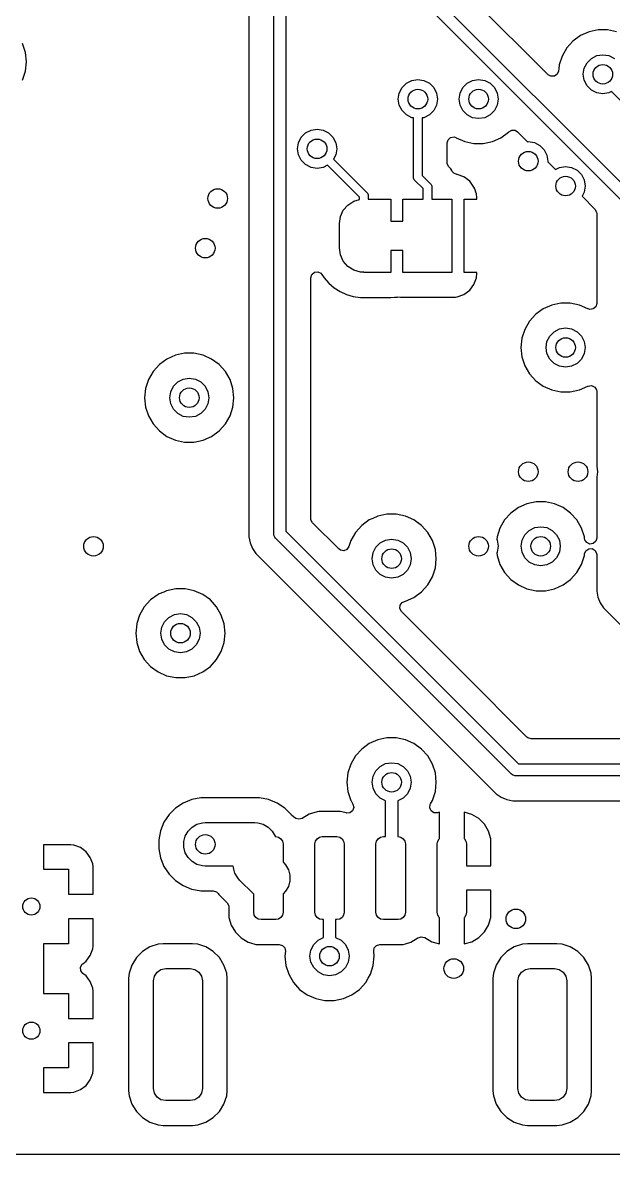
# Model space of a CAD drawing. Extents: x -2.18 to 1.8, y 0.44 to 2.81.
# Drawn here: x -0.247 to 0.228, y 0.435 to 1.347 of the extents above; entities that cross this region are included whole.
import ezdxf

# ---------------------------------------------------------------- set-up
doc = ezdxf.new("R2010")
doc.units = 0
doc.header["$MEASUREMENT"] = 0
doc.layers.add('BLACK', color=7, linetype='CONTINUOUS')

msp = doc.modelspace()

# ---------------------------------------------------------------- linework, layer by layer
at = {"layer": 'BLACK', "linetype": 'CONTINUOUS'}
for p, q in [((-0.00848, 1.4608), (0.24348, 1.20885)), ((0.23508, 1.20333), (-0.01399, 1.4524)), ((-0.04492, 0.935), (-0.04492, 1.41005)), ((-0.03508, 1.41005), (-0.03508, 0.93704)), ((-0.06494, 1.39737), (-0.06494, 0.93254)), ((0.176, 1.30464), (0.11564, 1.365)), ((0.21624, 1.34077), (0.20889, 1.3392)), ((0.22376, 1.34077), (0.21624, 1.34077)), ((0.23111, 1.3392), (0.22376, 1.34077)), ((0.19593, 1.33173), (0.1909, 1.32614)), ((0.20202, 1.33615), (0.19593, 1.33173)), ((0.20889, 1.3392), (0.20202, 1.33615)), ((-0.24482, 1.32248), (-0.24714, 1.32963)), ((-0.24404, 1.315), (-0.24482, 1.32248)), ((0.1909, 1.32614), (0.18714, 1.31963)), ((-0.24482, 1.30752), (-0.24404, 1.315)), ((0.18482, 1.31248), (0.18452, 1.30963)), ((0.18714, 1.31963), (0.18482, 1.31248)), ((0.18482, 1.31248), (0.18482, 1.31248)), ((0.18714, 1.31963), (0.18714, 1.31963)), ((0.20502, 1.30987), (0.20726, 1.31426)), ((0.20726, 1.31426), (0.21074, 1.31774)), ((0.21074, 1.31774), (0.21513, 1.31998)), ((0.21513, 1.31998), (0.22, 1.32075)), ((0.22, 1.32075), (0.22487, 1.31998)), ((0.22487, 1.31998), (0.22926, 1.31774)), ((-0.24714, 1.30037), (-0.24482, 1.30752)), ((0.17826, 1.30336), (0.176, 1.30464)), ((0.181, 1.30346), (0.17826, 1.30336)), ((0.18326, 1.30504), (0.181, 1.30346)), ((0.18431, 1.30758), (0.18326, 1.30504)), ((0.18452, 1.30963), (0.18431, 1.30758)), ((0.20425, 1.305), (0.20502, 1.30987)), ((0.20502, 1.30013), (0.20425, 1.305)), ((0.05614, 1.28987), (0.05838, 1.29426)), ((0.05838, 1.29426), (0.06187, 1.29774)), ((0.06187, 1.29774), (0.06626, 1.29998)), ((0.06626, 1.29998), (0.07112, 1.30075)), ((0.07112, 1.30075), (0.07599, 1.29998)), ((0.07599, 1.29998), (0.08038, 1.29774)), ((0.08038, 1.29774), (0.08386, 1.29426)), ((0.08386, 1.29426), (0.0861, 1.28987)), ((0.10502, 1.28987), (0.10726, 1.29426)), ((0.10726, 1.29426), (0.11074, 1.29774)), ((0.11074, 1.29774), (0.11513, 1.29998)), ((0.11513, 1.29998), (0.12, 1.30075)), ((0.12, 1.30075), (0.12487, 1.29998)), ((0.12487, 1.29998), (0.12926, 1.29774)), ((0.12926, 1.29774), (0.13274, 1.29426)), ((0.13274, 1.29426), (0.13498, 1.28987)), ((0.20726, 1.29574), (0.20502, 1.30013)), ((0.21074, 1.29226), (0.20726, 1.29574)), ((0.05537, 1.285), (0.05614, 1.28987)), ((0.05614, 1.28013), (0.05537, 1.285)), ((0.0861, 1.28987), (0.08687, 1.285)), ((0.08687, 1.285), (0.0861, 1.28013)), ((0.10425, 1.285), (0.10502, 1.28987)), ((0.10502, 1.28013), (0.10425, 1.285)), ((0.13498, 1.28987), (0.13575, 1.285)), ((0.13575, 1.285), (0.13498, 1.28013)), ((0.21513, 1.29002), (0.21074, 1.29226)), ((0.22, 1.28925), (0.21513, 1.29002)), ((0.22487, 1.29002), (0.22, 1.28925)), ((0.22695, 1.29109), (0.22487, 1.29002)), ((0.43652, 1.08152), (0.22695, 1.29109)), ((0.05838, 1.27574), (0.05614, 1.28013)), ((0.06187, 1.27226), (0.05838, 1.27574)), ((0.08386, 1.27574), (0.08038, 1.27226)), ((0.0861, 1.28013), (0.08386, 1.27574)), ((0.10726, 1.27574), (0.10502, 1.28013)), ((0.11074, 1.27226), (0.10726, 1.27574)), ((0.13274, 1.27574), (0.12926, 1.27226)), ((0.13498, 1.28013), (0.13274, 1.27574)), ((0.06626, 1.27002), (0.06187, 1.27226)), ((0.06762, 1.26981), (0.06626, 1.27002)), ((0.06762, 1.22207), (0.06762, 1.26981)), ((0.07599, 1.27002), (0.07462, 1.26981)), ((0.07462, 1.26981), (0.07462, 1.22352)), ((0.08038, 1.27226), (0.07599, 1.27002)), ((0.11513, 1.27002), (0.11074, 1.27226)), ((0.12, 1.26925), (0.11513, 1.27002)), ((0.12487, 1.27002), (0.12, 1.26925)), ((0.12926, 1.27226), (0.12487, 1.27002)), ((-0.02274, 1.25426), (-0.01926, 1.25774)), ((-0.01926, 1.25774), (-0.01487, 1.25998)), ((-0.01487, 1.25998), (-0.01, 1.26075)), ((-0.01, 1.26075), (-0.00513, 1.25998)), ((-0.00513, 1.25998), (-0.00074, 1.25774)), ((-0.00074, 1.25774), (0.00274, 1.25426)), ((0.13798, 1.25385), (0.14407, 1.25827)), ((0.14407, 1.25827), (0.1443, 1.25853)), ((0.1443, 1.25853), (0.14664, 1.25997)), ((0.14664, 1.25997), (0.14939, 1.25992)), ((0.14939, 1.25992), (0.15138, 1.25872)), ((0.15138, 1.25872), (0.15944, 1.25066)), ((-0.02575, 1.245), (-0.02498, 1.24987)), ((-0.02498, 1.24987), (-0.02274, 1.25426)), ((0.00274, 1.25426), (0.00498, 1.24987)), ((0.00498, 1.24987), (0.00575, 1.245)), ((0.09464, 1.24966), (0.09542, 1.2523)), ((0.09464, 1.23383), (0.09464, 1.24966)), ((0.09542, 1.2523), (0.0975, 1.2541)), ((0.0975, 1.2541), (0.10022, 1.25449)), ((0.10022, 1.25449), (0.10178, 1.25395)), ((0.10178, 1.25395), (0.10178, 1.25396)), ((0.10178, 1.25396), (0.10189, 1.25391)), ((0.10189, 1.25391), (0.10196, 1.25388)), ((0.10196, 1.25388), (0.10202, 1.25385)), ((0.10202, 1.25385), (0.10202, 1.25385)), ((0.10202, 1.25385), (0.10889, 1.2508)), ((0.10889, 1.2508), (0.11624, 1.24923)), ((0.11624, 1.24923), (0.12376, 1.24923)), ((0.12376, 1.24923), (0.13111, 1.2508)), ((0.13111, 1.2508), (0.13798, 1.25385)), ((0.15944, 1.25066), (0.16, 1.25075)), ((0.16, 1.25075), (0.16487, 1.24998)), ((0.16487, 1.24998), (0.16926, 1.24774)), ((-0.02498, 1.24013), (-0.02575, 1.245)), ((-0.02274, 1.23574), (-0.02498, 1.24013)), ((0.00498, 1.24013), (0.00324, 1.23671)), ((0.00575, 1.245), (0.00498, 1.24013)), ((0.16926, 1.24774), (0.17274, 1.24426)), ((0.17274, 1.24426), (0.17498, 1.23987)), ((0.17498, 1.23987), (0.17575, 1.235)), ((-0.01926, 1.23226), (-0.02274, 1.23574)), ((-0.01487, 1.23002), (-0.01926, 1.23226)), ((-0.00171, 1.23176), (-0.00513, 1.23002)), ((0.02414, 1.20591), (-0.00171, 1.23176)), ((0.00324, 1.23671), (0.03011, 1.20984)), ((0.09475, 1.23279), (0.09464, 1.23383)), ((0.09607, 1.23038), (0.09475, 1.23279)), ((0.09764, 1.22881), (0.09607, 1.23038)), ((0.17575, 1.235), (0.17566, 1.23444)), ((0.17566, 1.23444), (0.18181, 1.22828)), ((0.18513, 1.22998), (0.19, 1.23075)), ((0.19, 1.23075), (0.19487, 1.22998)), ((-0.01, 1.22925), (-0.01487, 1.23002)), ((-0.00513, 1.23002), (-0.01, 1.22925)), ((0.06769, 1.22138), (0.06762, 1.22207)), ((0.06821, 1.22012), (0.06769, 1.22138)), ((0.07462, 1.22352), (0.08129, 1.21684)), ((0.09833, 1.22761), (0.09764, 1.22881)), ((0.09884, 1.22673), (0.09833, 1.22761)), ((0.1, 1.22537), (0.09884, 1.22673)), ((0.10255, 1.22432), (0.1, 1.22537)), ((0.1028, 1.22429), (0.10255, 1.22432)), ((0.1082, 1.22228), (0.1028, 1.22429)), ((0.1028, 1.22429), (0.1028, 1.22429)), ((0.11281, 1.21883), (0.1082, 1.22228)), ((0.18181, 1.22828), (0.18513, 1.22998)), ((0.19487, 1.22998), (0.19926, 1.22774)), ((0.19926, 1.22774), (0.20274, 1.22426)), ((0.20274, 1.22426), (0.20498, 1.21987)), ((0.06865, 1.21959), (0.06821, 1.22012)), ((0.07532, 1.21292), (0.06865, 1.21959)), ((0.07532, 1.20453), (0.07532, 1.21292)), ((0.08129, 1.21684), (0.08173, 1.21631)), ((0.08173, 1.21631), (0.08225, 1.21505)), ((0.08225, 1.21505), (0.08232, 1.21437)), ((0.08232, 1.21437), (0.08232, 1.20453)), ((0.11626, 1.21422), (0.11281, 1.21883)), ((0.11683, 1.21269), (0.11626, 1.21422)), ((0.11775, 1.2102), (0.11683, 1.21269)), ((0.20498, 1.21987), (0.20575, 1.215)), ((0.20575, 1.215), (0.20498, 1.21013)), ((0.01475, 1.19972), (0.01946, 1.20275)), ((0.01946, 1.20275), (0.02414, 1.20412)), ((0.02414, 1.20412), (0.02414, 1.20591)), ((0.03011, 1.20984), (0.03055, 1.20931)), ((0.03055, 1.20931), (0.03107, 1.20805)), ((0.03107, 1.20805), (0.03114, 1.20736)), ((0.03114, 1.20736), (0.03114, 1.20453)), ((0.03114, 1.20453), (0.04929, 1.20453)), ((0.04929, 1.20453), (0.04929, 1.18681)), ((0.05913, 1.18681), (0.05913, 1.20453)), ((0.05913, 1.20453), (0.07532, 1.20453)), ((0.08232, 1.20453), (0.0985, 1.20453)), ((0.0985, 1.20453), (0.0985, 1.14547)), ((0.10835, 1.14547), (0.10835, 1.20453)), ((0.10835, 1.20453), (0.11852, 1.20453)), ((0.11827, 1.20883), (0.11775, 1.2102)), ((0.11836, 1.20797), (0.11827, 1.20883)), ((0.11852, 1.20644), (0.11836, 1.20797)), ((0.11852, 1.20453), (0.11852, 1.20644)), ((0.11852, 1.20644), (0.11852, 1.20644)), ((0.20498, 1.21013), (0.20328, 1.20681)), ((0.20328, 1.20681), (0.21363, 1.19647)), ((0.00875, 1.19039), (0.01108, 1.19549)), ((0.01108, 1.19549), (0.01475, 1.19972)), ((0.21363, 1.19647), (0.21495, 1.19405)), ((0.21495, 1.19405), (0.21506, 1.19301)), ((0.00795, 1.18484), (0.00875, 1.19039)), ((0.00795, 1.16516), (0.00795, 1.18484)), ((0.04929, 1.18681), (0.05913, 1.18681)), ((0.21506, 1.19301), (0.21506, 1.12051)), ((0.00875, 1.15961), (0.00795, 1.16516)), ((0.01108, 1.15451), (0.00875, 1.15961)), ((0.05913, 1.16319), (0.04929, 1.16319)), ((0.04929, 1.16319), (0.04929, 1.14547)), ((0.05913, 1.14547), (0.05913, 1.16319)), ((0.01475, 1.15028), (0.01108, 1.15451)), ((0.01946, 1.14725), (0.01475, 1.15028)), ((-0.01506, 1.14117), (-0.01428, 1.14381)), ((-0.01506, 0.94735), (-0.01506, 1.14117)), ((-0.01428, 1.14381), (-0.01221, 1.14561)), ((-0.01221, 1.14561), (-0.00948, 1.146)), ((-0.00948, 1.146), (-0.00698, 1.14486)), ((-0.00698, 1.14486), (-0.00607, 1.14381)), ((-0.00607, 1.14381), (-0.00437, 1.14117)), ((-0.00437, 1.14117), (-0.00437, 1.14117)), ((-0.00437, 1.14117), (-0.00437, 1.14117)), ((-0.00437, 1.14117), (-0.00078, 1.13702)), ((0.02484, 1.14567), (0.01946, 1.14725)), ((0.02764, 1.14567), (0.02484, 1.14567)), ((0.02764, 1.14547), (0.02764, 1.14567)), ((0.04929, 1.14547), (0.02764, 1.14547)), ((0.0985, 1.14547), (0.05913, 1.14547)), ((0.11852, 1.14547), (0.10835, 1.14547)), ((0.11626, 1.13578), (0.11827, 1.14117)), ((0.11827, 1.14117), (0.11841, 1.14249)), ((0.11841, 1.14249), (0.11852, 1.14356)), ((0.11852, 1.14356), (0.11852, 1.14547)), ((0.11852, 1.14356), (0.11852, 1.14356)), ((-0.00078, 1.13702), (-0.00072, 1.13695)), ((-0.00072, 1.13695), (-0.00066, 1.13689)), ((-0.00066, 1.13689), (0.00368, 1.13312)), ((0.00368, 1.13312), (0.00368, 1.13312)), ((0.00368, 1.13312), (0.00845, 1.13006)), ((0.00845, 1.13006), (0.00845, 1.13006)), ((0.00845, 1.13006), (0.01368, 1.12767)), ((0.1082, 1.12772), (0.11281, 1.13117)), ((0.11281, 1.13117), (0.11626, 1.13578)), ((0.01368, 1.12767), (0.01368, 1.12767)), ((0.01368, 1.12767), (0.01368, 1.12767)), ((0.01368, 1.12767), (0.01911, 1.12607)), ((0.01911, 1.12607), (0.02481, 1.12526)), ((0.02481, 1.12526), (0.02481, 1.12526)), ((0.02481, 1.12526), (0.04929, 1.12526)), ((0.04929, 1.12526), (0.05217, 1.12546)), ((0.05217, 1.12546), (0.05258, 1.12558)), ((0.05258, 1.12558), (0.05452, 1.12564)), ((0.05452, 1.12564), (0.05453, 1.12574)), ((0.05453, 1.12574), (0.05722, 1.12545)), ((0.05722, 1.12545), (0.05722, 1.12545)), ((0.05722, 1.12545), (0.10042, 1.12545)), ((0.10042, 1.12545), (0.10148, 1.12557)), ((0.10042, 1.12545), (0.10042, 1.12545)), ((0.10148, 1.12557), (0.1028, 1.12571)), ((0.1028, 1.12571), (0.1082, 1.12772)), ((0.18624, 1.12077), (0.17889, 1.1192)), ((0.19376, 1.12077), (0.18624, 1.12077)), ((0.20111, 1.1192), (0.19376, 1.12077)), ((0.16593, 1.11173), (0.1609, 1.10614)), ((0.17202, 1.11615), (0.16593, 1.11173)), ((0.17889, 1.1192), (0.17202, 1.11615)), ((0.20798, 1.11615), (0.20111, 1.1192)), ((0.20111, 1.1192), (0.20111, 1.1192)), ((0.20819, 1.11605), (0.20798, 1.11615)), ((0.20798, 1.11615), (0.20798, 1.11615)), ((0.20948, 1.11568), (0.20819, 1.11605)), ((0.21221, 1.11607), (0.20948, 1.11568)), ((0.21428, 1.11787), (0.21221, 1.11607)), ((0.21506, 1.12051), (0.21428, 1.11787)), ((0.1609, 1.10614), (0.15714, 1.09963)), ((0.15714, 1.09963), (0.15482, 1.09248)), ((0.15714, 1.09963), (0.15714, 1.09963)), ((0.17502, 1.08987), (0.17726, 1.09426)), ((0.17726, 1.09426), (0.18074, 1.09774)), ((0.18074, 1.09774), (0.18513, 1.09998)), ((0.18513, 1.09998), (0.19, 1.10075)), ((0.19, 1.10075), (0.19487, 1.09998)), ((0.19487, 1.09998), (0.19926, 1.09774)), ((0.19926, 1.09774), (0.20274, 1.09426)), ((0.20274, 1.09426), (0.20498, 1.08987)), ((0.15482, 1.09248), (0.15404, 1.085)), ((0.15404, 1.085), (0.15482, 1.07752)), ((0.15482, 1.09248), (0.15482, 1.09248)), ((0.17425, 1.085), (0.17502, 1.08987)), ((0.17502, 1.08013), (0.17425, 1.085)), ((0.20498, 1.08987), (0.20575, 1.085)), ((0.20575, 1.085), (0.20498, 1.08013)), ((-0.13086, 1.07572), (-0.13694, 1.0713)), ((-0.12399, 1.07877), (-0.13086, 1.07572)), ((-0.11664, 1.08034), (-0.12399, 1.07877)), ((-0.10912, 1.08034), (-0.11664, 1.08034)), ((-0.10176, 1.07877), (-0.10912, 1.08034)), ((-0.0949, 1.07572), (-0.10176, 1.07877)), ((-0.10176, 1.07877), (-0.10176, 1.07877)), ((-0.08881, 1.0713), (-0.0949, 1.07572)), ((0.15482, 1.07752), (0.15482, 1.07752)), ((0.15482, 1.07752), (0.15714, 1.07037)), ((0.17726, 1.07574), (0.17502, 1.08013)), ((0.18074, 1.07226), (0.17726, 1.07574)), ((0.20274, 1.07574), (0.19926, 1.07226)), ((0.20498, 1.08013), (0.20274, 1.07574)), ((-0.13694, 1.0713), (-0.14197, 1.06571)), ((-0.08378, 1.06571), (-0.08881, 1.0713)), ((0.15714, 1.07037), (0.15714, 1.07037)), ((0.15714, 1.07037), (0.1609, 1.06386)), ((0.18513, 1.07002), (0.18074, 1.07226)), ((0.19, 1.06925), (0.18513, 1.07002)), ((0.19487, 1.07002), (0.19, 1.06925)), ((0.19926, 1.07226), (0.19487, 1.07002)), ((-0.14573, 1.0592), (-0.14806, 1.05205)), ((-0.14197, 1.06571), (-0.14573, 1.0592)), ((-0.14573, 1.0592), (-0.14573, 1.0592)), ((-0.12562, 1.05383), (-0.12213, 1.05731)), ((-0.12213, 1.05731), (-0.11774, 1.05955)), ((-0.11774, 1.05955), (-0.11288, 1.06032)), ((-0.11288, 1.06032), (-0.10801, 1.05955)), ((-0.10801, 1.05955), (-0.10362, 1.05731)), ((-0.10362, 1.05731), (-0.10014, 1.05383)), ((-0.08002, 1.0592), (-0.08378, 1.06571)), ((-0.0777, 1.05205), (-0.08002, 1.0592)), ((0.1609, 1.06386), (0.16593, 1.05827)), ((0.16593, 1.05827), (0.17202, 1.05385)), ((-0.14806, 1.05205), (-0.14884, 1.04457)), ((-0.14806, 1.05205), (-0.14806, 1.05205)), ((-0.12863, 1.04457), (-0.12786, 1.04944)), ((-0.12786, 1.04944), (-0.12562, 1.05383)), ((-0.10014, 1.05383), (-0.0979, 1.04944)), ((-0.0979, 1.04944), (-0.09713, 1.04457)), ((-0.07691, 1.04457), (-0.0777, 1.05205)), ((0.17202, 1.05385), (0.17889, 1.0508)), ((0.17889, 1.0508), (0.18624, 1.04923)), ((0.18624, 1.04923), (0.19376, 1.04923)), ((0.19376, 1.04923), (0.20111, 1.0508)), ((0.20111, 1.0508), (0.20798, 1.05385)), ((0.20798, 1.05385), (0.20819, 1.05395)), ((0.20798, 1.05385), (0.20798, 1.05385)), ((0.20819, 1.05395), (0.21092, 1.05431)), ((0.21092, 1.05431), (0.21341, 1.05315)), ((0.21341, 1.05315), (0.21487, 1.05082)), ((0.21487, 1.05082), (0.21506, 1.04949)), ((0.21506, 1.04949), (0.21506, 0.98935)), ((-0.14884, 1.04457), (-0.14806, 1.03709)), ((-0.12786, 1.0397), (-0.12863, 1.04457)), ((-0.12562, 1.03531), (-0.12786, 1.0397)), ((-0.0979, 1.0397), (-0.10014, 1.03531)), ((-0.09713, 1.04457), (-0.0979, 1.0397)), ((-0.0777, 1.03709), (-0.07691, 1.04457)), ((-0.14806, 1.03709), (-0.14806, 1.03709)), ((-0.14806, 1.03709), (-0.14573, 1.02994)), ((-0.14573, 1.02994), (-0.14573, 1.02994)), ((-0.14573, 1.02994), (-0.14197, 1.02343)), ((-0.12213, 1.03183), (-0.12562, 1.03531)), ((-0.11774, 1.02959), (-0.12213, 1.03183)), ((-0.11288, 1.02882), (-0.11774, 1.02959)), ((-0.10801, 1.02959), (-0.11288, 1.02882)), ((-0.10362, 1.03183), (-0.10801, 1.02959)), ((-0.10014, 1.03531), (-0.10362, 1.03183)), ((-0.08378, 1.02343), (-0.08002, 1.02994)), ((-0.08002, 1.02994), (-0.0777, 1.03709)), ((-0.14197, 1.02343), (-0.13694, 1.01784)), ((-0.08881, 1.01784), (-0.08378, 1.02343)), ((-0.13694, 1.01784), (-0.13086, 1.01342)), ((-0.13086, 1.01342), (-0.12399, 1.01036)), ((-0.10176, 1.01036), (-0.0949, 1.01342)), ((-0.0949, 1.01342), (-0.08881, 1.01784)), ((-0.12399, 1.01036), (-0.11664, 1.0088)), ((-0.11664, 1.0088), (-0.10912, 1.0088)), ((-0.10912, 1.0088), (-0.10176, 1.01036)), ((0.21506, 0.98935), (0.21575, 0.985)), ((0.21575, 0.985), (0.21506, 0.98065)), ((0.21506, 0.98065), (0.21506, 0.93163)), ((0.15889, 0.9592), (0.15202, 0.95615)), ((0.16624, 0.96077), (0.15889, 0.9592)), ((0.17376, 0.96077), (0.16624, 0.96077)), ((0.18111, 0.9592), (0.17376, 0.96077)), ((0.18798, 0.95615), (0.18111, 0.9592)), ((0.18111, 0.9592), (0.18111, 0.9592)), ((0.03889, 0.9492), (0.03496, 0.94746)), ((0.04624, 0.95077), (0.03889, 0.9492)), ((0.03889, 0.9492), (0.03889, 0.9492)), ((0.05376, 0.95077), (0.04624, 0.95077)), ((0.06111, 0.9492), (0.05376, 0.95077)), ((0.06798, 0.94615), (0.06111, 0.9492)), ((0.06111, 0.9492), (0.06111, 0.9492)), ((0.14593, 0.95173), (0.1409, 0.94614)), ((0.15202, 0.95615), (0.14593, 0.95173)), ((0.19407, 0.95173), (0.18798, 0.95615)), ((0.1991, 0.94614), (0.19407, 0.95173)), ((-0.01495, 0.94632), (-0.01506, 0.94735)), ((-0.01363, 0.9439), (-0.01495, 0.94632)), ((0.00746, 0.92281), (-0.01363, 0.9439)), ((0.02593, 0.94173), (0.0209, 0.93614)), ((0.03202, 0.94615), (0.02593, 0.94173)), ((0.03496, 0.94746), (0.03202, 0.94615)), ((0.07407, 0.94173), (0.06798, 0.94615)), ((0.0791, 0.93614), (0.07407, 0.94173)), ((0.13714, 0.93963), (0.13485, 0.93258)), ((0.1409, 0.94614), (0.13714, 0.93963)), ((0.13714, 0.93963), (0.13714, 0.93963)), ((0.16074, 0.93774), (0.16513, 0.93998)), ((0.16513, 0.93998), (0.17, 0.94075)), ((0.17, 0.94075), (0.17487, 0.93998)), ((0.17487, 0.93998), (0.17926, 0.93774)), ((0.20286, 0.93963), (0.1991, 0.94614)), ((0.20518, 0.93248), (0.20286, 0.93963)), ((-0.06494, 0.93254), (-0.06398, 0.92773)), ((-0.04483, 0.93404), (-0.04492, 0.935)), ((-0.04409, 0.93227), (-0.04483, 0.93404)), ((-0.04348, 0.93152), (-0.04409, 0.93227)), ((-0.04409, 0.93227), (-0.04409, 0.93227)), ((0.14652, 0.74152), (-0.04348, 0.93152)), ((-0.03508, 0.93704), (0.15204, 0.74992)), ((0.01714, 0.92963), (0.01556, 0.92475)), ((0.0209, 0.93614), (0.01714, 0.92963)), ((0.01714, 0.92963), (0.01714, 0.92963)), ((0.04074, 0.92774), (0.04513, 0.92998)), ((0.04513, 0.92998), (0.05, 0.93075)), ((0.05, 0.93075), (0.05487, 0.92998)), ((0.05487, 0.92998), (0.05926, 0.92774)), ((0.08286, 0.92963), (0.0791, 0.93614)), ((0.08518, 0.92248), (0.08286, 0.92963)), ((0.13482, 0.93248), (0.13462, 0.93057)), ((0.13462, 0.93057), (0.13498, 0.92987)), ((0.13485, 0.93258), (0.13482, 0.93248)), ((0.13498, 0.92987), (0.13575, 0.925)), ((0.15425, 0.925), (0.15502, 0.92987)), ((0.15502, 0.92987), (0.15726, 0.93426)), ((0.15726, 0.93426), (0.16074, 0.93774)), ((0.17926, 0.93774), (0.18274, 0.93426)), ((0.18274, 0.93426), (0.18498, 0.92987)), ((0.18498, 0.92987), (0.18575, 0.925)), ((0.20532, 0.93111), (0.20518, 0.93248)), ((0.20549, 0.93025), (0.20532, 0.93111)), ((0.20698, 0.92794), (0.20549, 0.93025)), ((0.21506, 0.93163), (0.21428, 0.92899)), ((-0.06398, 0.92773), (-0.06398, 0.92773)), ((-0.06398, 0.92773), (-0.0621, 0.92319)), ((-0.0621, 0.92319), (-0.0621, 0.92319)), ((-0.0621, 0.92319), (-0.05937, 0.9191)), ((0.00876, 0.92188), (0.00746, 0.92281)), ((0.01147, 0.92141), (0.00876, 0.92188)), ((0.01401, 0.92248), (0.01147, 0.92141)), ((0.01556, 0.92475), (0.01401, 0.92248)), ((0.03502, 0.91987), (0.03726, 0.92426)), ((0.03726, 0.92426), (0.04074, 0.92774)), ((0.05926, 0.92774), (0.06274, 0.92426)), ((0.06274, 0.92426), (0.06498, 0.91987)), ((0.08596, 0.915), (0.08518, 0.92248)), ((0.13575, 0.925), (0.13498, 0.92013)), ((0.15502, 0.92013), (0.15425, 0.925)), ((0.18575, 0.925), (0.18498, 0.92013)), ((0.20532, 0.91889), (0.20637, 0.92143)), ((0.20637, 0.92143), (0.20862, 0.923)), ((0.20948, 0.92679), (0.20698, 0.92794)), ((0.20862, 0.923), (0.21137, 0.92311)), ((0.21221, 0.92718), (0.20948, 0.92679)), ((0.21137, 0.92311), (0.21374, 0.92171)), ((0.21428, 0.92899), (0.21221, 0.92718)), ((0.21374, 0.92171), (0.21498, 0.91925)), ((-0.05937, 0.9191), (-0.05937, 0.9191)), ((-0.05937, 0.9191), (0.1341, 0.72563)), ((0.03425, 0.915), (0.03502, 0.91987)), ((0.03502, 0.91013), (0.03425, 0.915)), ((0.06498, 0.91987), (0.06575, 0.915)), ((0.06575, 0.915), (0.06498, 0.91013)), ((0.08518, 0.90752), (0.08596, 0.915)), ((0.13498, 0.92013), (0.13462, 0.91943)), ((0.13462, 0.91943), (0.13482, 0.91752)), ((0.13482, 0.91752), (0.13482, 0.91752)), ((0.13482, 0.91752), (0.13714, 0.91037)), ((0.15726, 0.91574), (0.15502, 0.92013)), ((0.16074, 0.91226), (0.15726, 0.91574)), ((0.16513, 0.91002), (0.16074, 0.91226)), ((0.17926, 0.91226), (0.17487, 0.91002)), ((0.18274, 0.91574), (0.17926, 0.91226)), ((0.18498, 0.92013), (0.18274, 0.91574)), ((0.20286, 0.91037), (0.20518, 0.91752)), ((0.20518, 0.91752), (0.20532, 0.91889)), ((0.21498, 0.91925), (0.21506, 0.91837)), ((0.21506, 0.91837), (0.21506, 0.88884)), ((0.03726, 0.90574), (0.03502, 0.91013)), ((0.04074, 0.90226), (0.03726, 0.90574)), ((0.04513, 0.90002), (0.04074, 0.90226)), ((0.05926, 0.90226), (0.05487, 0.90002)), ((0.06274, 0.90574), (0.05926, 0.90226)), ((0.06498, 0.91013), (0.06274, 0.90574)), ((0.08286, 0.90037), (0.08518, 0.90752)), ((0.13714, 0.91037), (0.13714, 0.91037)), ((0.13714, 0.91037), (0.1409, 0.90386)), ((0.1409, 0.90386), (0.14593, 0.89827)), ((0.17, 0.90925), (0.16513, 0.91002)), ((0.17487, 0.91002), (0.17, 0.90925)), ((0.19407, 0.89827), (0.1991, 0.90386)), ((0.1991, 0.90386), (0.20286, 0.91037)), ((0.05, 0.89925), (0.04513, 0.90002)), ((0.05487, 0.90002), (0.05, 0.89925)), ((0.07407, 0.88827), (0.0791, 0.89386)), ((0.0791, 0.89386), (0.08286, 0.90037)), ((0.14593, 0.89827), (0.15202, 0.89385)), ((0.15202, 0.89385), (0.15889, 0.8908)), ((0.18111, 0.8908), (0.18798, 0.89385)), ((0.18798, 0.89385), (0.19407, 0.89827)), ((-0.13798, 0.88615), (-0.14407, 0.88173)), ((-0.13706, 0.88656), (-0.13798, 0.88615)), ((-0.13346, 0.88816), (-0.13706, 0.88656)), ((-0.13111, 0.8892), (-0.13346, 0.88816)), ((-0.12376, 0.89077), (-0.13111, 0.8892)), ((-0.11624, 0.89077), (-0.12376, 0.89077)), ((-0.10889, 0.8892), (-0.11624, 0.89077)), ((-0.10202, 0.88615), (-0.10889, 0.8892)), ((-0.10889, 0.8892), (-0.10889, 0.8892)), ((-0.09593, 0.88173), (-0.10202, 0.88615)), ((0.06111, 0.8808), (0.06798, 0.88385)), ((0.06798, 0.88385), (0.07407, 0.88827)), ((0.15889, 0.8908), (0.16624, 0.88923)), ((0.16624, 0.88923), (0.17376, 0.88923)), ((0.17376, 0.88923), (0.18111, 0.8908)), ((0.21506, 0.88884), (0.21602, 0.88402)), ((0.21602, 0.88402), (0.21602, 0.88402)), ((0.21602, 0.88402), (0.2179, 0.87949)), ((-0.1491, 0.87614), (-0.15286, 0.86963)), ((-0.14407, 0.88173), (-0.1491, 0.87614)), ((-0.0909, 0.87614), (-0.09593, 0.88173)), ((-0.08714, 0.86963), (-0.0909, 0.87614)), ((0.05656, 0.87481), (0.05675, 0.87756)), ((0.05787, 0.8724), (0.05656, 0.87481)), ((0.05675, 0.87756), (0.0584, 0.87976)), ((0.0584, 0.87976), (0.06031, 0.88062)), ((0.06031, 0.88062), (0.06111, 0.8808)), ((0.2179, 0.87949), (0.2179, 0.87948)), ((0.2179, 0.87948), (0.22063, 0.8754)), ((0.22063, 0.8754), (0.22063, 0.8754)), ((0.22063, 0.8754), (0.27253, 0.8235)), ((-0.15286, 0.86963), (-0.15507, 0.86282)), ((-0.15286, 0.86963), (-0.15286, 0.86963)), ((-0.13274, 0.86426), (-0.12926, 0.86774)), ((-0.12926, 0.86774), (-0.12487, 0.86998)), ((-0.12487, 0.86998), (-0.12, 0.87075)), ((-0.12, 0.87075), (-0.11513, 0.86998)), ((-0.11513, 0.86998), (-0.11074, 0.86774)), ((-0.11074, 0.86774), (-0.10726, 0.86426)), ((-0.08482, 0.86248), (-0.08714, 0.86963)), ((0.10861, 0.82166), (0.05787, 0.8724)), ((-0.15518, 0.86248), (-0.15596, 0.855)), ((-0.15507, 0.86282), (-0.15518, 0.86248)), ((-0.13575, 0.855), (-0.13498, 0.85987)), ((-0.13498, 0.85987), (-0.13274, 0.86426)), ((-0.10726, 0.86426), (-0.10502, 0.85987)), ((-0.10502, 0.85987), (-0.10425, 0.855)), ((-0.08404, 0.855), (-0.08482, 0.86248)), ((-0.15596, 0.855), (-0.15518, 0.84752)), ((-0.15518, 0.84752), (-0.15518, 0.84752)), ((-0.15518, 0.84752), (-0.15286, 0.84037)), ((-0.13498, 0.85013), (-0.13575, 0.855)), ((-0.13274, 0.84574), (-0.13498, 0.85013)), ((-0.10502, 0.85013), (-0.10726, 0.84574)), ((-0.10425, 0.855), (-0.10502, 0.85013)), ((-0.08714, 0.84037), (-0.08482, 0.84752)), ((-0.08482, 0.84752), (-0.08404, 0.855)), ((-0.15286, 0.84037), (-0.15286, 0.84037)), ((-0.15286, 0.84037), (-0.1491, 0.83386)), ((-0.12926, 0.84226), (-0.13274, 0.84574)), ((-0.12487, 0.84002), (-0.12926, 0.84226)), ((-0.12, 0.83925), (-0.12487, 0.84002)), ((-0.11513, 0.84002), (-0.12, 0.83925)), ((-0.11074, 0.84226), (-0.11513, 0.84002)), ((-0.10726, 0.84574), (-0.11074, 0.84226)), ((-0.0909, 0.83386), (-0.08714, 0.84037)), ((-0.1491, 0.83386), (-0.14407, 0.82827)), ((-0.09593, 0.82827), (-0.0909, 0.83386)), ((-0.14407, 0.82827), (-0.13798, 0.82385)), ((-0.13798, 0.82385), (-0.13111, 0.8208)), ((-0.13111, 0.8208), (-0.12376, 0.81923)), ((-0.11624, 0.81923), (-0.10889, 0.8208)), ((-0.10889, 0.8208), (-0.10202, 0.82385)), ((-0.10202, 0.82385), (-0.09593, 0.82827)), ((0.1589, 0.77137), (0.10861, 0.82166)), ((-0.12376, 0.81923), (-0.11624, 0.81923)), ((0.03202, 0.76615), (0.02593, 0.76173)), ((0.03889, 0.7692), (0.03202, 0.76615)), ((0.04624, 0.77077), (0.03889, 0.7692)), ((0.05376, 0.77077), (0.04624, 0.77077)), ((0.06111, 0.7692), (0.05376, 0.77077)), ((0.06798, 0.76615), (0.06111, 0.7692)), ((0.06111, 0.7692), (0.06111, 0.7692)), ((0.07407, 0.76173), (0.06798, 0.76615)), ((0.15971, 0.77072), (0.1589, 0.77137)), ((0.16235, 0.76994), (0.15971, 0.77072)), ((0.25057, 0.76994), (0.16235, 0.76994)), ((0.02593, 0.76173), (0.0209, 0.75614)), ((0.0791, 0.75614), (0.07407, 0.76173)), ((0.01714, 0.74963), (0.01482, 0.74248)), ((0.0209, 0.75614), (0.01714, 0.74963)), ((0.01714, 0.74963), (0.01714, 0.74963)), ((0.03726, 0.74426), (0.04074, 0.74774)), ((0.04074, 0.74774), (0.04513, 0.74998)), ((0.04513, 0.74998), (0.05, 0.75075)), ((0.05, 0.75075), (0.05487, 0.74998)), ((0.05487, 0.74998), (0.05926, 0.74774)), ((0.05926, 0.74774), (0.06274, 0.74426)), ((0.08286, 0.74963), (0.0791, 0.75614)), ((0.08518, 0.74248), (0.08286, 0.74963)), ((0.15204, 0.74992), (0.33709, 0.74992)), ((0.01482, 0.74248), (0.01404, 0.735)), ((0.01482, 0.74248), (0.01482, 0.74248)), ((0.03425, 0.735), (0.03502, 0.73987)), ((0.03502, 0.73987), (0.03726, 0.74426)), ((0.06274, 0.74426), (0.06498, 0.73987)), ((0.06498, 0.73987), (0.06575, 0.735)), ((0.08596, 0.735), (0.08518, 0.74248)), ((0.14727, 0.74091), (0.14652, 0.74152)), ((0.14904, 0.74017), (0.14727, 0.74091)), ((0.15, 0.74008), (0.14904, 0.74017)), ((0.33505, 0.74008), (0.15, 0.74008)), ((0.01404, 0.735), (0.01482, 0.72752)), ((0.03502, 0.73013), (0.03425, 0.735)), ((0.03726, 0.72574), (0.03502, 0.73013)), ((0.06498, 0.73013), (0.06274, 0.72574)), ((0.06575, 0.735), (0.06498, 0.73013)), ((0.08518, 0.72752), (0.08596, 0.735)), ((-0.11094, 0.72108), (-0.11777, 0.71825)), ((-0.1037, 0.72252), (-0.11094, 0.72108)), ((-0.11094, 0.72108), (-0.11094, 0.72108)), ((-0.0563, 0.72252), (-0.1037, 0.72252)), ((-0.1037, 0.72252), (-0.1037, 0.72252)), ((-0.04906, 0.72108), (-0.0563, 0.72252)), ((-0.0563, 0.72252), (-0.0563, 0.72252)), ((-0.04223, 0.71825), (-0.04906, 0.72108)), ((-0.04906, 0.72108), (-0.04906, 0.72108)), ((0.01482, 0.72752), (0.01482, 0.72752)), ((0.01482, 0.72752), (0.01714, 0.72037)), ((0.01714, 0.72037), (0.01714, 0.72037)), ((0.01714, 0.72037), (0.01714, 0.72037)), ((0.01714, 0.72037), (0.01733, 0.72006)), ((0.01733, 0.72006), (0.01887, 0.71738)), ((0.04074, 0.72226), (0.03726, 0.72574)), ((0.04508, 0.72005), (0.04074, 0.72226)), ((0.04508, 0.6913), (0.04508, 0.72005)), ((0.05926, 0.72226), (0.05492, 0.72005)), ((0.05492, 0.72005), (0.05492, 0.6913)), ((0.06274, 0.72574), (0.05926, 0.72226)), ((0.0812, 0.71751), (0.08286, 0.72037)), ((0.08286, 0.72037), (0.08518, 0.72752)), ((0.1341, 0.72563), (0.1341, 0.72563)), ((0.1341, 0.72563), (0.13819, 0.7229)), ((0.13819, 0.7229), (0.13819, 0.7229)), ((0.13819, 0.7229), (0.13819, 0.7229)), ((0.13819, 0.7229), (0.1414, 0.72157)), ((0.1414, 0.72157), (0.14272, 0.72102)), ((0.14272, 0.72102), (0.14272, 0.72102)), ((0.14272, 0.72102), (0.14273, 0.72102)), ((0.14273, 0.72102), (0.14754, 0.72006)), ((0.14754, 0.72006), (0.14754, 0.72006)), ((0.14754, 0.72006), (0.14754, 0.72006)), ((0.14754, 0.72006), (0.14754, 0.72006)), ((0.14754, 0.72006), (0.15246, 0.72006)), ((0.15246, 0.72006), (0.24021, 0.72006)), ((-0.12392, 0.71414), (-0.12914, 0.70892)), ((-0.11777, 0.71825), (-0.12392, 0.71414)), ((-0.12392, 0.71414), (-0.12392, 0.71414)), ((-0.11777, 0.71825), (-0.11777, 0.71825)), ((-0.03608, 0.71414), (-0.04223, 0.71825)), ((-0.04223, 0.71825), (-0.04223, 0.71825)), ((-0.03086, 0.70892), (-0.03608, 0.71414)), ((-0.03608, 0.71414), (-0.03608, 0.71414)), ((-0.00999, 0.7112), (-0.01628, 0.70938)), ((-0.00852, 0.71132), (-0.00999, 0.7112)), ((-0.00999, 0.7112), (-0.00999, 0.7112)), ((0.00852, 0.71132), (-0.00852, 0.71132)), ((-0.00852, 0.71132), (-0.00852, 0.71132)), ((0.00999, 0.7112), (0.00852, 0.71132)), ((0.00852, 0.71132), (0.00852, 0.71132)), ((0.01328, 0.71025), (0.00999, 0.7112)), ((0.01862, 0.7121), (0.01646, 0.7104)), ((0.01952, 0.7147), (0.01862, 0.7121)), ((0.01887, 0.71738), (0.01952, 0.7147)), ((0.0806, 0.71439), (0.08099, 0.71711)), ((0.08173, 0.71188), (0.0806, 0.71439)), ((0.08099, 0.71711), (0.0812, 0.71751)), ((0.08404, 0.71039), (0.08173, 0.71188)), ((0.08848, 0.71087), (0.08679, 0.71038)), ((0.08858, 0.71088), (0.08848, 0.71087)), ((0.08858, 0.68973), (0.08858, 0.71088)), ((0.10837, 0.71087), (0.10827, 0.71088)), ((0.10827, 0.71088), (0.10827, 0.68973)), ((0.11457, 0.70907), (0.10837, 0.71087)), ((0.10837, 0.71087), (0.10837, 0.71087)), ((-0.13325, 0.70277), (-0.13608, 0.69594)), ((-0.12914, 0.70892), (-0.13325, 0.70277)), ((-0.13325, 0.70277), (-0.13325, 0.70277)), ((-0.12914, 0.70892), (-0.12914, 0.70892)), ((-0.1067, 0.70117), (-0.10228, 0.70235)), ((-0.10228, 0.70235), (-0.1, 0.7025)), ((-0.1, 0.7025), (-0.06, 0.7025)), ((-0.06, 0.7025), (-0.05772, 0.70235)), ((-0.05772, 0.70235), (-0.0533, 0.70117)), ((-0.03063, 0.70857), (-0.03086, 0.70892)), ((-0.03086, 0.70892), (-0.03086, 0.70892)), ((-0.02905, 0.70708), (-0.03063, 0.70857)), ((-0.02709, 0.70592), (-0.02905, 0.70708)), ((-0.02479, 0.70525), (-0.02709, 0.70592)), ((-0.02212, 0.70592), (-0.02479, 0.70525)), ((-0.01628, 0.70938), (-0.02212, 0.70592)), ((-0.01628, 0.70938), (-0.01628, 0.70938)), ((0.01372, 0.71014), (0.01328, 0.71025)), ((0.01646, 0.7104), (0.01372, 0.71014)), ((0.08679, 0.71038), (0.08404, 0.71039)), ((0.12014, 0.70578), (0.11457, 0.70907)), ((0.11457, 0.70907), (0.11457, 0.70907)), ((0.12014, 0.70577), (0.12014, 0.70578)), ((0.12471, 0.7012), (0.12014, 0.70577)), ((-0.13608, 0.69594), (-0.13752, 0.6887)), ((-0.13608, 0.69594), (-0.13608, 0.69594)), ((-0.11617, 0.6917), (-0.11388, 0.69565)), ((-0.11388, 0.69565), (-0.11065, 0.69888)), ((-0.11065, 0.69888), (-0.1067, 0.70117)), ((-0.0533, 0.70117), (-0.04935, 0.69888)), ((-0.04935, 0.69888), (-0.04612, 0.69565)), ((-0.04612, 0.69565), (-0.04383, 0.6917)), ((0.128, 0.69564), (0.12471, 0.7012)), ((0.12471, 0.7012), (0.12471, 0.7012)), ((0.12981, 0.68943), (0.128, 0.69564)), ((0.128, 0.69564), (0.128, 0.69564)), ((-0.20812, 0.68469), (-0.23016, 0.68469)), ((-0.23016, 0.68469), (-0.23016, 0.665)), ((-0.20577, 0.68443), (-0.20812, 0.68469)), ((-0.20047, 0.68245), (-0.20577, 0.68443)), ((-0.20577, 0.68443), (-0.20577, 0.68443)), ((-0.13752, 0.6887), (-0.13752, 0.6813)), ((-0.11735, 0.68728), (-0.11617, 0.6917)), ((-0.11735, 0.68272), (-0.11735, 0.68728)), ((-0.04383, 0.6917), (-0.04373, 0.6913)), ((-0.04373, 0.6913), (-0.04331, 0.6913)), ((-0.04331, 0.6913), (-0.04105, 0.69085)), ((-0.04105, 0.69085), (-0.03913, 0.68957)), ((-0.03913, 0.68957), (-0.03785, 0.68765)), ((-0.03785, 0.68765), (-0.0374, 0.68539)), ((-0.0374, 0.68539), (-0.0374, 0.67077)), ((-0.01181, 0.68539), (-0.01136, 0.68765)), ((-0.01181, 0.63028), (-0.01181, 0.68539)), ((-0.01136, 0.68765), (-0.01008, 0.68957)), ((-0.01008, 0.68957), (-0.00817, 0.69085)), ((-0.00817, 0.69085), (-0.00591, 0.6913)), ((-0.00591, 0.6913), (0.00591, 0.6913)), ((0.00591, 0.6913), (0.00817, 0.69085)), ((0.00817, 0.69085), (0.01008, 0.68957)), ((0.01008, 0.68957), (0.01136, 0.68765)), ((0.01136, 0.68765), (0.01181, 0.68539)), ((0.01181, 0.68539), (0.01181, 0.63028)), ((0.0374, 0.68539), (0.03785, 0.68765)), ((0.0374, 0.63028), (0.0374, 0.68539)), ((0.03785, 0.68765), (0.03913, 0.68957)), ((0.03913, 0.68957), (0.04105, 0.69085)), ((0.04105, 0.69085), (0.04331, 0.6913)), ((0.04331, 0.6913), (0.04508, 0.6913)), ((0.05492, 0.6913), (0.05512, 0.6913)), ((0.05512, 0.6913), (0.05738, 0.69085)), ((0.05738, 0.69085), (0.05929, 0.68957)), ((0.05929, 0.68957), (0.06057, 0.68765)), ((0.06057, 0.68765), (0.06102, 0.68539)), ((0.06102, 0.68539), (0.06102, 0.63028)), ((0.08661, 0.68539), (0.08706, 0.68765)), ((0.08661, 0.63028), (0.08661, 0.68539)), ((0.08706, 0.68765), (0.08834, 0.68957)), ((0.08834, 0.68957), (0.08858, 0.68973)), ((0.10827, 0.68973), (0.10851, 0.68957)), ((0.10851, 0.68957), (0.10979, 0.68765)), ((0.10979, 0.68765), (0.11024, 0.68539)), ((0.11024, 0.68539), (0.11024, 0.66768)), ((0.12992, 0.68798), (0.12981, 0.68943)), ((0.12981, 0.68943), (0.12981, 0.68943)), ((0.12992, 0.66768), (0.12992, 0.68798)), ((0.12992, 0.68798), (0.12992, 0.68798)), ((-0.19594, 0.67906), (-0.20047, 0.68245)), ((-0.20047, 0.68245), (-0.20047, 0.68245)), ((-0.19255, 0.67453), (-0.19594, 0.67906)), ((-0.19594, 0.67906), (-0.19594, 0.67906)), ((-0.19057, 0.66923), (-0.19255, 0.67453)), ((-0.19255, 0.67453), (-0.19255, 0.67453)), ((-0.13752, 0.6813), (-0.13608, 0.67406)), ((-0.11617, 0.6783), (-0.11735, 0.68272)), ((-0.11388, 0.67435), (-0.11617, 0.6783)), ((-0.11065, 0.67112), (-0.11388, 0.67435)), ((-0.19032, 0.66688), (-0.19057, 0.66923)), ((-0.19057, 0.66923), (-0.19057, 0.66923)), ((-0.19032, 0.66688), (-0.19032, 0.66688)), ((-0.19032, 0.64484), (-0.19032, 0.66688)), ((-0.13608, 0.67406), (-0.13608, 0.67406)), ((-0.13608, 0.67406), (-0.13325, 0.66723)), ((-0.13325, 0.66723), (-0.13325, 0.66723)), ((-0.13325, 0.66723), (-0.12914, 0.66108)), ((-0.1067, 0.66883), (-0.11065, 0.67112)), ((-0.10228, 0.66765), (-0.1067, 0.66883)), ((-0.1, 0.6675), (-0.10228, 0.66765)), ((-0.07743, 0.6675), (-0.1, 0.6675)), ((-0.07735, 0.66634), (-0.07743, 0.6675)), ((-0.07699, 0.665), (-0.07735, 0.66634)), ((-0.07735, 0.66634), (-0.07735, 0.66634)), ((-0.0374, 0.67077), (-0.03684, 0.67021)), ((-0.03684, 0.67021), (-0.03533, 0.66849)), ((-0.03533, 0.66849), (-0.03304, 0.66453)), ((0.11024, 0.66768), (0.12992, 0.66768)), ((-0.23016, 0.665), (-0.21, 0.665)), ((-0.21, 0.665), (-0.21, 0.64484)), ((-0.12914, 0.66108), (-0.12914, 0.66108)), ((-0.12914, 0.66108), (-0.12392, 0.65586)), ((-0.07617, 0.66193), (-0.07699, 0.665)), ((-0.07388, 0.65797), (-0.07617, 0.66193)), ((-0.07237, 0.65625), (-0.07388, 0.65797)), ((-0.07388, 0.65797), (-0.07388, 0.65797)), ((-0.06159, 0.64546), (-0.07237, 0.65625)), ((-0.03304, 0.66453), (-0.03186, 0.66012)), ((-0.03186, 0.66012), (-0.03186, 0.65555)), ((-0.12392, 0.65586), (-0.12392, 0.65586)), ((-0.12392, 0.65586), (-0.11777, 0.65175)), ((-0.11777, 0.65175), (-0.11777, 0.65175)), ((-0.11777, 0.65175), (-0.11777, 0.65175)), ((-0.11777, 0.65175), (-0.11777, 0.65175)), ((-0.11777, 0.65175), (-0.11114, 0.649)), ((-0.11114, 0.649), (-0.11094, 0.64892)), ((-0.11094, 0.64892), (-0.1037, 0.64748)), ((-0.1037, 0.64748), (-0.1037, 0.64748)), ((-0.1037, 0.64748), (-0.1037, 0.64748)), ((-0.1037, 0.64748), (-0.09361, 0.64748)), ((-0.09361, 0.64748), (-0.09097, 0.64671)), ((-0.03533, 0.64718), (-0.0374, 0.64511)), ((-0.03304, 0.65114), (-0.03533, 0.64718)), ((-0.03186, 0.65555), (-0.03304, 0.65114)), ((0.12992, 0.64799), (0.11024, 0.64799)), ((0.11024, 0.64799), (0.11024, 0.63028)), ((0.12992, 0.62769), (0.12992, 0.64799)), ((-0.21, 0.64484), (-0.19032, 0.64484)), ((-0.09097, 0.64671), (-0.08955, 0.64531)), ((-0.08955, 0.64531), (-0.08914, 0.6447)), ((-0.08914, 0.6447), (-0.08914, 0.6447)), ((-0.08914, 0.6447), (-0.08247, 0.63803)), ((-0.08247, 0.63803), (-0.08115, 0.63562)), ((-0.06102, 0.64497), (-0.06159, 0.64546)), ((-0.06102, 0.63028), (-0.06102, 0.64497)), ((-0.0374, 0.64511), (-0.0374, 0.63028)), ((-0.08115, 0.63562), (-0.08104, 0.63458)), ((-0.08104, 0.63458), (-0.08104, 0.62766)), ((-0.06057, 0.62802), (-0.06102, 0.63028)), ((-0.0374, 0.63028), (-0.03785, 0.62802)), ((-0.01136, 0.62802), (-0.01181, 0.63028)), ((0.01181, 0.63028), (0.01136, 0.62802)), ((0.03785, 0.62802), (0.0374, 0.63028)), ((0.06102, 0.63028), (0.06057, 0.62802)), ((0.08706, 0.62802), (0.08661, 0.63028)), ((0.11024, 0.63028), (0.10979, 0.62802)), ((-0.19032, 0.62516), (-0.21, 0.62516)), ((-0.21, 0.62516), (-0.21, 0.605)), ((-0.19032, 0.60312), (-0.19032, 0.62516)), ((-0.08104, 0.62766), (-0.08093, 0.62619)), ((-0.08093, 0.62619), (-0.08093, 0.62619)), ((-0.08093, 0.62619), (-0.0791, 0.6199)), ((-0.0791, 0.6199), (-0.0791, 0.6199)), ((-0.0791, 0.6199), (-0.07577, 0.61426)), ((-0.05929, 0.6261), (-0.06057, 0.62802)), ((-0.05738, 0.62482), (-0.05929, 0.6261)), ((-0.05512, 0.62437), (-0.05738, 0.62482)), ((-0.04331, 0.62437), (-0.05512, 0.62437)), ((-0.04105, 0.62482), (-0.04331, 0.62437)), ((-0.03913, 0.6261), (-0.04105, 0.62482)), ((-0.03785, 0.62802), (-0.03913, 0.6261)), ((-0.01008, 0.6261), (-0.01136, 0.62802)), ((-0.00817, 0.62482), (-0.01008, 0.6261)), ((-0.00591, 0.62437), (-0.00817, 0.62482)), ((-0.00492, 0.62437), (-0.00591, 0.62437)), ((-0.00492, 0.60995), (-0.00492, 0.62437)), ((0.00591, 0.62437), (0.00492, 0.62437)), ((0.00492, 0.62437), (0.00492, 0.60995)), ((0.00817, 0.62482), (0.00591, 0.62437)), ((0.01008, 0.6261), (0.00817, 0.62482)), ((0.01136, 0.62802), (0.01008, 0.6261)), ((0.03913, 0.6261), (0.03785, 0.62802)), ((0.04105, 0.62482), (0.03913, 0.6261)), ((0.04331, 0.62437), (0.04105, 0.62482)), ((0.05512, 0.62437), (0.04331, 0.62437)), ((0.05738, 0.62482), (0.05512, 0.62437)), ((0.05929, 0.6261), (0.05738, 0.62482)), ((0.06057, 0.62802), (0.05929, 0.6261)), ((0.08834, 0.6261), (0.08706, 0.62802)), ((0.08858, 0.62594), (0.08834, 0.6261)), ((0.08858, 0.60479), (0.08858, 0.62594)), ((0.10851, 0.6261), (0.10827, 0.62594)), ((0.10827, 0.62594), (0.10827, 0.60479)), ((0.10979, 0.62802), (0.10851, 0.6261)), ((0.12471, 0.61447), (0.128, 0.62003)), ((0.128, 0.62003), (0.12981, 0.62624)), ((0.128, 0.62003), (0.128, 0.62003)), ((0.12981, 0.62624), (0.12992, 0.62769)), ((0.12981, 0.62624), (0.12981, 0.62624)), ((0.12992, 0.62769), (0.12992, 0.62769)), ((-0.07577, 0.61426), (-0.07577, 0.61426)), ((-0.07577, 0.61426), (-0.07113, 0.60963)), ((0.07143, 0.60974), (0.07368, 0.61062)), ((0.07368, 0.61062), (0.07638, 0.61008)), ((0.12014, 0.60989), (0.12471, 0.61447)), ((0.12471, 0.61447), (0.12471, 0.61447)), ((-0.21, 0.605), (-0.23016, 0.605)), ((-0.23016, 0.605), (-0.23016, 0.565)), ((-0.19057, 0.60077), (-0.19032, 0.60312)), ((-0.19032, 0.60312), (-0.19032, 0.60312)), ((-0.1446, 0.60241), (-0.15054, 0.59874)), ((-0.13797, 0.6046), (-0.1446, 0.60241)), ((-0.1446, 0.60241), (-0.1446, 0.60241)), ((-0.13388, 0.60502), (-0.13797, 0.6046)), ((-0.11021, 0.60502), (-0.13388, 0.60502)), ((-0.13388, 0.60502), (-0.13388, 0.60502)), ((-0.10612, 0.6046), (-0.11021, 0.60502)), ((-0.0995, 0.60241), (-0.10612, 0.6046)), ((-0.09831, 0.60167), (-0.0995, 0.60241)), ((-0.0995, 0.60241), (-0.0995, 0.60241)), ((-0.09356, 0.59874), (-0.09831, 0.60167)), ((-0.07113, 0.60963), (-0.07113, 0.60963)), ((-0.07113, 0.60963), (-0.07113, 0.60963)), ((-0.07113, 0.60963), (-0.0655, 0.60629)), ((-0.0655, 0.60629), (-0.06438, 0.60597)), ((-0.06438, 0.60597), (-0.05921, 0.60447)), ((-0.05921, 0.60447), (-0.05921, 0.60447)), ((-0.05921, 0.60447), (-0.05921, 0.60447)), ((-0.05921, 0.60447), (-0.05774, 0.60435)), ((-0.05774, 0.60435), (-0.05774, 0.60435)), ((-0.05774, 0.60435), (-0.04069, 0.60435)), ((-0.04069, 0.60435), (-0.04069, 0.60435)), ((-0.04069, 0.60435), (-0.04069, 0.60435)), ((-0.04069, 0.60435), (-0.0406, 0.60435)), ((-0.0406, 0.60435), (-0.03793, 0.60368)), ((-0.03793, 0.60368), (-0.03605, 0.60168)), ((-0.03605, 0.60168), (-0.03555, 0.59897)), ((-0.01498, 0.59987), (-0.01274, 0.60426)), ((-0.01274, 0.60426), (-0.00926, 0.60774)), ((-0.00926, 0.60774), (-0.00492, 0.60995)), ((0.00492, 0.60995), (0.00926, 0.60774)), ((0.00926, 0.60774), (0.01274, 0.60426)), ((0.01274, 0.60426), (0.01498, 0.59987)), ((0.03555, 0.59897), (0.03604, 0.60167)), ((0.03604, 0.60167), (0.03792, 0.60368)), ((0.03792, 0.60368), (0.04059, 0.60435)), ((0.04059, 0.60435), (0.0406, 0.60435)), ((0.0406, 0.60435), (0.04069, 0.60435)), ((0.04069, 0.60435), (0.04069, 0.60435)), ((0.04069, 0.60435), (0.04069, 0.60435)), ((0.04069, 0.60435), (0.05774, 0.60435)), ((0.05774, 0.60435), (0.05921, 0.60447)), ((0.05774, 0.60435), (0.05774, 0.60435)), ((0.05921, 0.60447), (0.06111, 0.60502)), ((0.05921, 0.60447), (0.05921, 0.60447)), ((0.05921, 0.60447), (0.05921, 0.60447)), ((0.06111, 0.60502), (0.0655, 0.60629)), ((0.0655, 0.60629), (0.07113, 0.60963)), ((0.07113, 0.60963), (0.0714, 0.60978)), ((0.07113, 0.60963), (0.07113, 0.60963)), ((0.0714, 0.60978), (0.07143, 0.60974)), ((0.07638, 0.61008), (0.0766, 0.60996)), ((0.0766, 0.60996), (0.08228, 0.6066)), ((0.08228, 0.6066), (0.08848, 0.6048)), ((0.08848, 0.6048), (0.08848, 0.6048)), ((0.08848, 0.6048), (0.08858, 0.60479)), ((0.08858, 0.60479), (0.08858, 0.60479)), ((0.10827, 0.60479), (0.10837, 0.6048)), ((0.10827, 0.60479), (0.10827, 0.60479)), ((0.10837, 0.6048), (0.11457, 0.6066)), ((0.11457, 0.6066), (0.12014, 0.60989)), ((0.12014, 0.60989), (0.12014, 0.60989)), ((0.14871, 0.60241), (0.14277, 0.59874)), ((0.15534, 0.6046), (0.14871, 0.60241)), ((0.14871, 0.60241), (0.14871, 0.60241)), ((0.15943, 0.60502), (0.15534, 0.6046)), ((0.18309, 0.60502), (0.15943, 0.60502)), ((0.15943, 0.60502), (0.15943, 0.60502)), ((0.18718, 0.6046), (0.18309, 0.60502)), ((0.19381, 0.60241), (0.18718, 0.6046)), ((0.195, 0.60167), (0.19381, 0.60241)), ((0.19381, 0.60241), (0.19381, 0.60241)), ((0.19975, 0.59874), (0.195, 0.60167)), ((-0.19594, 0.59094), (-0.19255, 0.59547)), ((-0.19255, 0.59547), (-0.19057, 0.60077)), ((-0.19255, 0.59547), (-0.19255, 0.59547)), ((-0.19057, 0.60077), (-0.19057, 0.60077)), ((-0.15547, 0.59381), (-0.15914, 0.58786)), ((-0.15054, 0.59874), (-0.15547, 0.59381)), ((-0.08862, 0.59381), (-0.09356, 0.59874)), ((-0.08496, 0.58786), (-0.08862, 0.59381)), ((-0.03555, 0.59897), (-0.03596, 0.595)), ((-0.03596, 0.595), (-0.03518, 0.58752)), ((-0.01575, 0.595), (-0.01498, 0.59987)), ((-0.01498, 0.59013), (-0.01575, 0.595)), ((0.01498, 0.59987), (0.01575, 0.595)), ((0.01575, 0.595), (0.01498, 0.59013)), ((0.03518, 0.58752), (0.03596, 0.595)), ((0.03596, 0.595), (0.03555, 0.59897)), ((0.13783, 0.59381), (0.13417, 0.58786)), ((0.14277, 0.59874), (0.13783, 0.59381)), ((0.20469, 0.59381), (0.19975, 0.59874)), ((0.20835, 0.58786), (0.20469, 0.59381)), ((-0.20049, 0.58604), (-0.19917, 0.58845)), ((-0.2003, 0.58329), (-0.20049, 0.58604)), ((-0.19865, 0.58109), (-0.2003, 0.58329)), ((-0.19917, 0.58845), (-0.19865, 0.58891)), ((-0.19865, 0.58891), (-0.19594, 0.59094)), ((-0.15914, 0.58786), (-0.16133, 0.58124)), ((-0.15914, 0.58786), (-0.15914, 0.58786)), ((-0.13885, 0.58212), (-0.13566, 0.58425)), ((-0.13566, 0.58425), (-0.13189, 0.585)), ((-0.13189, 0.585), (-0.1122, 0.585)), ((-0.1122, 0.585), (-0.10844, 0.58425)), ((-0.10844, 0.58425), (-0.10525, 0.58212)), ((-0.08276, 0.58124), (-0.08496, 0.58786)), ((-0.03518, 0.58752), (-0.03518, 0.58752)), ((-0.03518, 0.58752), (-0.03286, 0.58037)), ((-0.01274, 0.58574), (-0.01498, 0.59013)), ((-0.00926, 0.58226), (-0.01274, 0.58574)), ((0.01274, 0.58574), (0.00926, 0.58226)), ((0.01498, 0.59013), (0.01274, 0.58574)), ((0.03286, 0.58037), (0.03518, 0.58752)), ((0.13417, 0.58786), (0.13197, 0.58124)), ((0.13417, 0.58786), (0.13417, 0.58786)), ((0.15446, 0.58212), (0.15765, 0.58425)), ((0.15765, 0.58425), (0.16142, 0.585)), ((0.16142, 0.585), (0.1811, 0.585)), ((0.1811, 0.585), (0.18487, 0.58425)), ((0.18487, 0.58425), (0.18806, 0.58212)), ((0.21055, 0.58124), (0.20835, 0.58786)), ((-0.19594, 0.57906), (-0.19865, 0.58109)), ((-0.1945, 0.57715), (-0.19594, 0.57906)), ((-0.19255, 0.57453), (-0.1945, 0.57715)), ((-0.19057, 0.56923), (-0.19255, 0.57453)), ((-0.19255, 0.57453), (-0.19255, 0.57453)), ((-0.16133, 0.58124), (-0.16175, 0.57715)), ((-0.16175, 0.57715), (-0.16175, 0.48655)), ((-0.14173, 0.57516), (-0.14098, 0.57892)), ((-0.14173, 0.48854), (-0.14173, 0.57516)), ((-0.14098, 0.57892), (-0.13885, 0.58212)), ((-0.10525, 0.58212), (-0.10311, 0.57892)), ((-0.10311, 0.57892), (-0.10236, 0.57516)), ((-0.10236, 0.57516), (-0.10236, 0.48854)), ((-0.08234, 0.57715), (-0.08276, 0.58124)), ((-0.08234, 0.48655), (-0.08234, 0.57715)), ((-0.03286, 0.58037), (-0.03286, 0.58037)), ((-0.03286, 0.58037), (-0.0291, 0.57386)), ((-0.00487, 0.58002), (-0.00926, 0.58226)), ((0, 0.57925), (-0.00487, 0.58002)), ((0.00487, 0.58002), (0, 0.57925)), ((0.00926, 0.58226), (0.00487, 0.58002)), ((0.0291, 0.57386), (0.03099, 0.57715)), ((0.03099, 0.57715), (0.03286, 0.58037)), ((0.13197, 0.58124), (0.13156, 0.57715)), ((0.13156, 0.57715), (0.13156, 0.48655)), ((0.15157, 0.57516), (0.15232, 0.57892)), ((0.15157, 0.48854), (0.15157, 0.57516)), ((0.15232, 0.57892), (0.15446, 0.58212)), ((0.18806, 0.58212), (0.1902, 0.57892)), ((0.1902, 0.57892), (0.19094, 0.57516)), ((0.19094, 0.57516), (0.19094, 0.48854)), ((0.21096, 0.57715), (0.21055, 0.58124)), ((0.21096, 0.48655), (0.21096, 0.57715)), ((0.21096, 0.57715), (0.21096, 0.57715)), ((-0.23016, 0.565), (-0.21, 0.565)), ((-0.21, 0.565), (-0.21, 0.54484)), ((-0.19032, 0.56688), (-0.19057, 0.56923)), ((-0.19057, 0.56923), (-0.19057, 0.56923)), ((-0.19032, 0.56688), (-0.19032, 0.56688)), ((-0.19032, 0.54484), (-0.19032, 0.56688)), ((-0.0291, 0.57386), (-0.02407, 0.56827)), ((-0.02407, 0.56827), (-0.01798, 0.56385)), ((0.01798, 0.56385), (0.02407, 0.56827)), ((0.02407, 0.56827), (0.0291, 0.57386)), ((-0.01798, 0.56385), (-0.01111, 0.5608)), ((-0.01111, 0.5608), (-0.00376, 0.55923)), ((-0.00376, 0.55923), (0.00376, 0.55923)), ((0.00376, 0.55923), (0.01111, 0.5608)), ((0.01111, 0.5608), (0.01798, 0.56385)), ((-0.21, 0.54484), (-0.19032, 0.54484)), ((-0.19032, 0.52516), (-0.21, 0.52516)), ((-0.21, 0.52516), (-0.21, 0.505)), ((-0.19032, 0.50312), (-0.19032, 0.52516)), ((-0.21, 0.505), (-0.23016, 0.505)), ((-0.23016, 0.505), (-0.23016, 0.48531)), ((-0.19057, 0.50077), (-0.19032, 0.50312)), ((-0.19032, 0.50312), (-0.19032, 0.50312)), ((-0.19594, 0.49094), (-0.19255, 0.49547)), ((-0.19255, 0.49547), (-0.19057, 0.50077)), ((-0.19255, 0.49547), (-0.19255, 0.49547)), ((-0.19057, 0.50077), (-0.19057, 0.50077)), ((-0.23016, 0.48531), (-0.20812, 0.48531)), ((-0.20812, 0.48531), (-0.20577, 0.48557)), ((-0.20812, 0.48531), (-0.20812, 0.48531)), ((-0.20577, 0.48557), (-0.20047, 0.48755)), ((-0.20577, 0.48557), (-0.20577, 0.48557)), ((-0.20047, 0.48755), (-0.19594, 0.49094)), ((-0.20047, 0.48755), (-0.20047, 0.48755)), ((-0.19594, 0.49094), (-0.19594, 0.49094)), ((-0.16175, 0.48655), (-0.16175, 0.48655)), ((-0.16175, 0.48655), (-0.16133, 0.48246)), ((-0.14098, 0.48478), (-0.14173, 0.48854)), ((-0.13885, 0.48158), (-0.14098, 0.48478)), ((-0.10311, 0.48478), (-0.10525, 0.48158)), ((-0.10236, 0.48854), (-0.10311, 0.48478)), ((-0.08276, 0.48246), (-0.08234, 0.48655)), ((0.13156, 0.48655), (0.13156, 0.48655)), ((0.13156, 0.48655), (0.13197, 0.48246)), ((0.15232, 0.48478), (0.15157, 0.48854)), ((0.15446, 0.48158), (0.15232, 0.48478)), ((0.1902, 0.48478), (0.18806, 0.48158)), ((0.19094, 0.48854), (0.1902, 0.48478)), ((0.21055, 0.48246), (0.21096, 0.48655)), ((-0.16133, 0.48246), (-0.15914, 0.47584)), ((-0.15914, 0.47584), (-0.15547, 0.4699)), ((-0.13566, 0.47945), (-0.13885, 0.48158)), ((-0.13189, 0.4787), (-0.13566, 0.47945)), ((-0.1122, 0.4787), (-0.13189, 0.4787)), ((-0.10844, 0.47945), (-0.1122, 0.4787)), ((-0.10525, 0.48158), (-0.10844, 0.47945)), ((-0.08862, 0.4699), (-0.08496, 0.47584)), ((-0.08496, 0.47584), (-0.08276, 0.48246)), ((0.13197, 0.48246), (0.13417, 0.47584)), ((0.13417, 0.47584), (0.13783, 0.4699)), ((0.15765, 0.47945), (0.15446, 0.48158)), ((0.16142, 0.4787), (0.15765, 0.47945)), ((0.1811, 0.4787), (0.16142, 0.4787)), ((0.18487, 0.47945), (0.1811, 0.4787)), ((0.18806, 0.48158), (0.18487, 0.47945)), ((0.20469, 0.4699), (0.20835, 0.47584)), ((0.20835, 0.47584), (0.21055, 0.48246)), ((-0.15547, 0.4699), (-0.15054, 0.46496)), ((-0.15054, 0.46496), (-0.1446, 0.46129)), ((-0.0995, 0.46129), (-0.09356, 0.46496)), ((-0.09356, 0.46496), (-0.08862, 0.4699)), ((0.13783, 0.4699), (0.14277, 0.46496)), ((0.14277, 0.46496), (0.14871, 0.46129)), ((0.19381, 0.46129), (0.19975, 0.46496)), ((0.19975, 0.46496), (0.20469, 0.4699)), ((-0.1446, 0.46129), (-0.13797, 0.4591)), ((-0.13797, 0.4591), (-0.13388, 0.45868)), ((-0.13388, 0.45868), (-0.11021, 0.45868)), ((-0.11021, 0.45868), (-0.10612, 0.4591)), ((-0.10612, 0.4591), (-0.0995, 0.46129)), ((0.14871, 0.46129), (0.15534, 0.4591)), ((0.15534, 0.4591), (0.15943, 0.45868)), ((0.15943, 0.45868), (0.18309, 0.45868)), ((0.18309, 0.45868), (0.18718, 0.4591)), ((0.18718, 0.4591), (0.19381, 0.46129)), ((1.7947, 0.43541), (-2.1747, 0.43541))]:
    msp.add_line(p, q, dxfattribs=at)
at = {"layer": 'BLACK'}
for centre, radius in [((0.22, 1.305), 0.00787), ((0.07112, 1.285), 0.00787), ((0.12, 1.285), 0.00787), ((-0.01, 1.245), 0.00787), ((0.16, 1.235), 0.00787), ((0.19, 1.215), 0.00787), ((-0.09, 1.205), 0.00787), ((-0.1, 1.165), 0.00787), ((0.19, 1.085), 0.00787), ((-0.11288, 1.04457), 0.00787), ((0.16, 0.985), 0.00787), ((0.2, 0.985), 0.00787), ((-0.19, 0.925), 0.00787), ((0.12, 0.925), 0.00787), ((0.17, 0.925), 0.00787), ((0.05, 0.915), 0.00787), ((-0.12, 0.855), 0.00787), ((0.05, 0.735), 0.00787), ((-0.1, 0.685), 0.00787), ((-0.24, 0.635), 0.00689), ((0.15, 0.625), 0.00787), ((0, 0.595), 0.00787), ((0.1, 0.585), 0.00787), ((-0.24, 0.535), 0.00689)]:
    msp.add_circle(centre, radius, dxfattribs=at)

doc.saveas('drawing.dxf')
